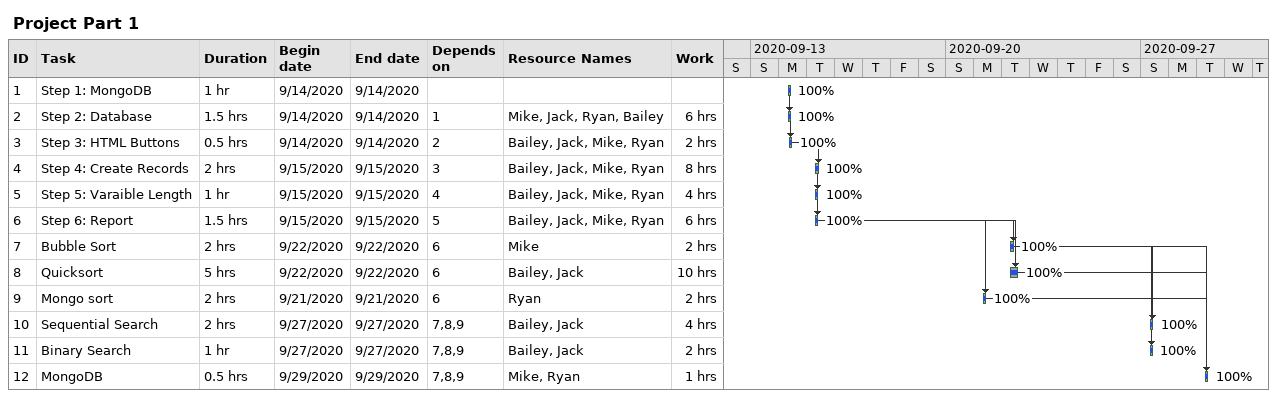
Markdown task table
Project Part 1

| ID | Task | Duration | Start | Finish | Predecessors | Resources | % complete | Work (h) |
|---|---|---|---|---|---|---|---|---|
| 1 | Step 1: MongoDB | 1h | 2020-09-14 | 2020-09-14 |  |  | 100 |  |
| 2 | Step 2: Database | 1.5h | 2020-09-14 | 2020-09-14 | 1 | Mike, Jack, Ryan, Bailey | 100 | 6 |
| 3 | Step 3: HTML Buttons | 0.5h | 2020-09-14 | 2020-09-14 | 2 | Bailey, Jack, Mike, Ryan | 100 | 2 |
| 4 | Step 4: Create Records | 2h | 2020-09-15 | 2020-09-15 | 3 | Bailey, Jack, Mike, Ryan | 100 | 8 |
| 5 | Step 5: Varaible Length | 1h | 2020-09-15 | 2020-09-15 | 4 | Bailey, Jack, Mike, Ryan | 100 | 4 |
| 6 | Step 6: Report | 1.5h | 2020-09-15 | 2020-09-15 | 5 | Bailey, Jack, Mike, Ryan | 100 | 6 |
| 7 | Bubble Sort | 2h | 2020-09-22 | 2020-09-22 | 6 | Mike | 100 | 2 |
| 8 | Quicksort | 5h | 2020-09-22 | 2020-09-22 | 6 | Bailey, Jack | 100 | 10 |
| 9 | Mongo sort | 2h | 2020-09-21 | 2020-09-21 | 6 | Ryan | 100 | 2 |
| 10 | Sequential Search | 2h | 2020-09-27 | 2020-09-27 | 7, 8, 9 | Bailey, Jack | 100 | 4 |
| 11 | Binary Search | 1h | 2020-09-27 | 2020-09-27 | 7, 8, 9 | Bailey, Jack | 100 | 2 |
| 12 | MongoDB | 0.5h | 2020-09-29 | 2020-09-29 | 7, 8, 9 | Mike, Ryan | 100 | 1 |
